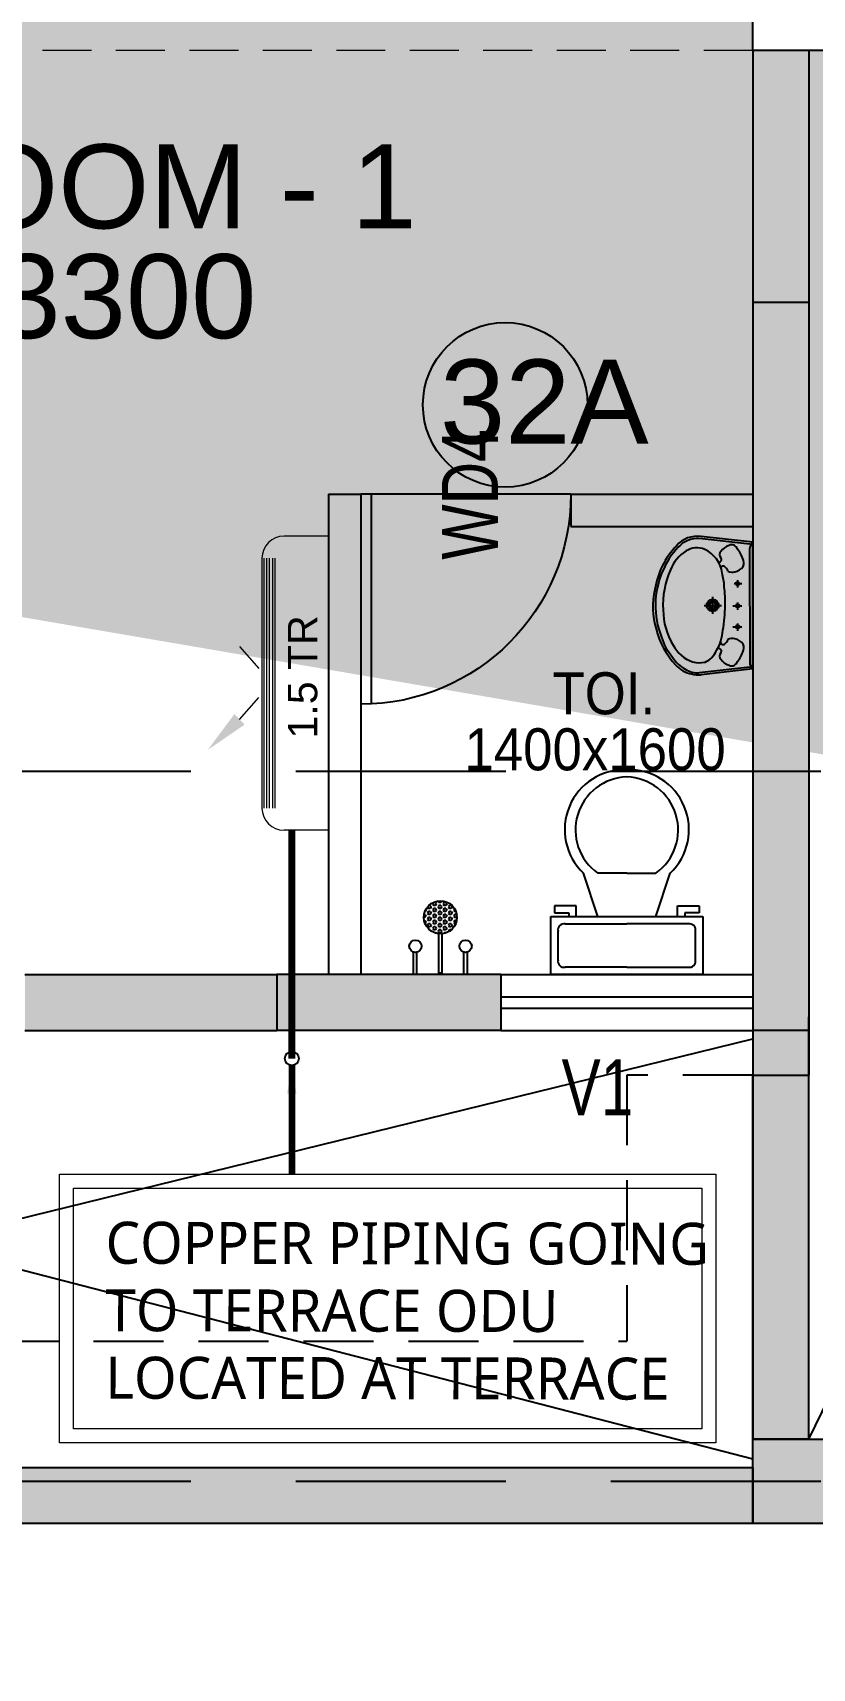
# Model space of a CAD drawing. Extents: x 11598203 to 11995143, y -3849975 to -3698974.
# Drawn here: x 11952137 to 11954922, y -3800459 to -3794618 of the extents above; entities that cross this region are included whole.
import ezdxf

# ---------------------------------------------------------------- set-up
doc = ezdxf.new("R2010")
doc.units = 0
doc.header["$MEASUREMENT"] = 0
for name, pattern in [('DASHED', [0.75, 0.5, -0.25]), ('DASHED2', [0.375, 0.25, -0.125]), ('HIDDEN', [0.375, 0.25, -0.125])]:
    doc.linetypes.add(name, pattern=pattern)
doc.layers.get('0').update_dxf_attribs({"linetype": 'CONTINUOUS'})
for name, color, linetype in [('BEAM', 8, 'CONTINUOUS'), ('GRID LINES', 9, 'CONTINUOUS'), ('HATCH', 7, 'CONTINUOUS'), ('HS', 7, 'CONTINUOUS'), ('MEP_HI_WALL_UNIT_1.5TR', 1, 'CONTINUOUS'), ('MEP_HVAC_COPPER_PIPE', 5, 'CONTINUOUS'), ('SECTION', 8, 'CONTINUOUS')]:
    doc.layers.add(name, color=color, linetype=linetype)
doc.layers.add('MEP_HVAC_TEXT', color=7, linetype='CONTINUOUS', lineweight=0)
doc.styles.add('ARIAL', font='arial.ttf', dxfattribs={"width": 0.75})
doc.styles.add('DT', font='romans.shx')
doc.styles.get("Standard").update_dxf_attribs({"font": 'arial.ttf'})
doc.dimstyles.get("Standard").update_dxf_attribs({"dimscale": 0.7, "dimtxt": 300, "dimasz": 150, "dimexe": 200, "dimexo": 200, "dimgap": 0.25, "dimtad": 3, "dimlfac": 0.001, "dimzin": 0, "dimdsep": 46, "dimtxsty": 'Standard', "dimblk": 'ARCHTICK', "dimcen": 0.09, "dimdle": 200, "dimclrd": 256, "dimclre": 256, "dimclrt": 6, "dimadec": 0, "dimazin": 0, "dimtfac": 1, "dimtofl": 0, "dimtmove": 0, "dimatfit": 3, "dimfxl": 1, "dimtolj": 1, "dimtzin": 0, "dimarcsym": 0})

# ---------------------------------------------------------------- blocks, each defined once
blk = doc.blocks.new('8TH FLOOR')
at = {"ltscale": 500}
for points in [[(-22020, 14490), (-22220, 14490), (-22220, 11450), (-22220, 11190), (-22220, 10990), (-22220, 10830), (-22020, 10830)], [(-23120, 11190), (-23920, 11190), (-23920, 10990), (-23120, 10990)], [(-22020, 10990), (-22220, 10990), (-22220, 9530), (-22020, 9530)], [(-27271.7, 9430), (-22220, 9430), (-22220, 9230), (-27271.7, 9230)]]:
    blk.add_hatch(color=8, dxfattribs=at).paths.add_polyline_path(points)
at = {"layer": 'HATCH', "ltscale": 500}
h = blk.add_hatch(color=32, dxfattribs=at)
h.dxf.hatch_style = 1
h.paths.add_polyline_path([(-44310, 10130), (-44010, 10130), (-44010, 9230), (-44310, 9230)])
h.paths.add_polyline_path([(-6930, 6230), (-6630, 6230), (-6630, 5251.7), (-6930, 5251.7)])
h.paths.add_polyline_path([(-900, 6265), (0, 6265), (0, 5965), (-900, 5965)])
h.paths.add_polyline_path([(-31623.7, -10480), (-31023.7, -10480), (-31023.7, -10780), (-31623.7, -10780)])
h.paths.add_polyline_path([(-36805, -13010), (-36055, -13010), (-36055, -13310), (-36805, -13310)])
h.paths.add_polyline_path([(-26485, 200), (-26185, 200), (-26185, -700), (-26485, -700)])
h.paths.add_polyline_path([(-36355, -17735), (-36055, -17735), (-36055, -18485), (-36355, -18485)])
h.paths.add_polyline_path([(-4100, 200), (-3500, 200), (-3500, -100), (-4100, -100)])
h.paths.add_polyline_path([(-47740, 18320), (-46990, 18320), (-46990, 18020), (-47740, 18020)])
h.paths.add_polyline_path([(-47740, 14790), (-46840, 14790), (-46840, 14490), (-47740, 14490)])
h.paths.add_polyline_path([(-10758.3, 300), (-9930, 300), (-9930, 0), (-10758.3, 0)])
h.paths.add_polyline_path([(-36805, -7680), (-36055, -7680), (-36055, -7980), (-36805, -7980)])
h.paths.add_polyline_path([(-34515, 900), (-34215, 900), (-34215, 0), (-34515, 0)])
h.paths.add_polyline_path([(-40685, 750), (-40385, 750), (-40385, 0), (-40685, 0)])
h.paths.add_polyline_path([(-41010, -25), (-40710, -25), (-40710, -775), (-41010, -775)])
h.paths.add_polyline_path([(-47740, 29190), (-46990, 29190), (-46990, 28890), (-47740, 28890)])
h.paths.add_polyline_path([(-900, 29190), (0, 29190), (0, 28890), (-900, 28890)])
h.paths.add_polyline_path([(-47840, 10130), (-47540, 10130), (-47540, 9230), (-47840, 9230)])
h.paths.add_polyline_path([(-41010, 750), (-40710, 750), (-40710, 0), (-41010, 0)])
h.paths.add_polyline_path([(-1000, 42920), (-700, 42920), (-700, 43898.3), (-1000, 43898.3)])
h.paths.add_polyline_path([(-47740, 21920), (-46990, 21920), (-46990, 21620), (-47740, 21620)])
h.paths.add_polyline_path([(-19285, 200), (-18985, 200), (-18985, -700), (-19285, -700)])
h.paths.add_polyline_path([(-900, 49150), (0, 49150), (0, 48850), (-900, 48850)])
h.paths.add_polyline_path([(-900, 32790), (0, 32790), (0, 32490), (-900, 32490)])
h.paths.add_polyline_path([(-47740, 25520), (-46990, 25520), (-46990, 25220), (-47740, 25220)])
h.paths.add_polyline_path([(-15685, 6230), (-15385, 6230), (-15385, 5330), (-15685, 5330)])
h.paths.add_polyline_path([(-900, 25520), (0, 25520), (0, 25220), (-900, 25220)])
h.paths.add_polyline_path([(-39510, -13010), (-38760, -13010), (-38760, -13310), (-39510, -13310)])
h.paths.add_polyline_path([(-42695, 39920), (-42395, 39920), (-42395, 39320), (-42695, 39320)])
h.paths.add_polyline_path([(-47740, 39920), (-46840, 39920), (-46840, 39620), (-47740, 39620)])
h.paths.add_polyline_path([(-900, 39920), (-100, 39920), (-100, 39620), (-900, 39620)])
h.paths.add_polyline_path([(-4100, 11190), (-3401.1, 11190), (-3401.1, 10890), (-4100, 10890)])
h.paths.add_polyline_path([(-31623.7, -7730), (-31023.7, -7730), (-31023.7, -8030), (-31623.7, -8030)])
h.paths.add_polyline_path([(-44760, -18185), (-44010, -18185), (-44010, -18485), (-44760, -18485)])
h.paths.add_polyline_path([(-6930, 300), (-6101.7, 300), (-6101.7, 0), (-6930, 0)])
h.paths.add_polyline_path([(-900, 18320), (0, 18320), (0, 18020), (-900, 18020)])
h.paths.add_polyline_path([(-48040, -18185), (-47290, -18185), (-47290, -18485), (-48040, -18485)])
h.paths.add_polyline_path([(-42695, 43520), (-42395, 43520), (-42395, 42920), (-42695, 42920)])
h.paths.add_polyline_path([(-39510, -10530), (-38760, -10530), (-38760, -10830), (-39510, -10830)])
h.paths.add_polyline_path([(-42370, 43520), (-42070, 43520), (-42070, 42920), (-42370, 42920)])
h.paths.add_polyline_path([(-39510, -7680), (-38760, -7680), (-38760, -7980), (-39510, -7980)])
h.paths.add_polyline_path([(-46360, 43820), (-46060, 43820), (-46060, 42920), (-46360, 42920)])
h.paths.add_polyline_path([(-900, 300), (0, 300), (0, 0), (-900, 0)])
h.paths.add_polyline_path([(-28250, 51450), (-27950, 51450), (-27950, 50550), (-28250, 50550)])
h.paths.add_polyline_path([(-22220, 51450), (-21920, 51450), (-21920, 50550), (-22220, 50550)])
h.paths.add_polyline_path([(-44310, 750), (-44010, 750), (-44010, 0), (-44310, 0)])
h.paths.add_polyline_path([(-42370, 39920), (-42070, 39920), (-42070, 39320), (-42370, 39320)])
h.paths.add_polyline_path([(-31550, 51450), (-31250, 51450), (-31250, 50550), (-31550, 50550)])
h.paths.add_polyline_path([(-46360, 49700), (-46060, 49700), (-46060, 48950), (-46360, 48950)])
h.paths.add_polyline_path([(-42695, 36320), (-42395, 36320), (-42395, 35720), (-42695, 35720)])
h.paths.add_polyline_path([(-42370, 35720), (-42070, 35720), (-42070, 36320), (-42370, 36320)])
h.paths.add_polyline_path([(-44310, 15240), (-44010, 15240), (-44010, 14490), (-44310, 14490)])
h.paths.add_polyline_path([(-42695, 49700), (-42395, 49700), (-42395, 48950), (-42695, 48950)])
h.paths.add_polyline_path([(-44760, -25), (-44010, -25), (-44010, -325), (-44760, -325)])
h.paths.add_polyline_path([(-15685, 200), (-15385, 200), (-15385, -700), (-15685, -700)])
h.paths.add_polyline_path([(-39510, -5200), (-38760, -5200), (-38760, -5500), (-39510, -5500)])
h.paths.add_polyline_path([(-44310, 6230), (-44010, 6230), (-44010, 5480), (-44310, 5480)])
h.paths.add_polyline_path([(-36355, -25), (-36055, -25), (-36055, -775), (-36355, -775)])
h.paths.add_polyline_path([(-22885, 200), (-22585, 200), (-22585, -700), (-22885, -700)])
h.paths.add_polyline_path([(-900, 36320), (0, 36320), (0, 36020), (-900, 36020)])
h.paths.add_polyline_path([(-47740, 32790), (-46990, 32790), (-46990, 32490), (-47740, 32490)])
h.paths.add_polyline_path([(-6930, -25), (-6330, -25), (-6330, -325), (-6930, -325)])
h.paths.add_polyline_path([(-41010, -17735), (-40710, -17735), (-40710, -18485), (-41010, -18485)])
h.paths.add_polyline_path([(-36805, -5200), (-36055, -5200), (-36055, -5500), (-36805, -5500)])
h.paths.add_polyline_path([(-48015, -25), (-47265, -25), (-47265, -325), (-48015, -325)])
h.paths.add_polyline_path([(-10530, -25), (-9930, -25), (-9930, -325), (-10530, -325)])
h.paths.add_polyline_path([(-46840, 36320), (-47740, 36320), (-47740, 36020), (-46840, 36020)])
h.paths.add_polyline_path([(-34515, 6230), (-34215, 6230), (-34215, 5330), (-34515, 5330)])
h.paths.add_polyline_path([(-30085, 200), (-29785, 200), (-29785, -700), (-30085, -700)])
h.paths.add_polyline_path([(-36805, -10530), (-36055, -10530), (-36055, -10830), (-36805, -10830)])
h.paths.add_polyline_path([(-10230, 6230), (-9930, 6230), (-9930, 5330), (-10230, 5330)])
h.paths.add_polyline_path([(-900, 14790), (0, 14790), (0, 14490), (-900, 14490)])
h.paths.add_polyline_path([(-900, 9530), (78.3, 9530), (78.3, 9230), (-900, 9230)])
h.paths.add_polyline_path([(-39940, 49850), (-39640, 49850), (-39640, 48950), (-39940, 48950)])
edge = h.paths.add_edge_path()
edge.add_line((-19435, 49850), (-19435, 48950))
edge.add_line((-6930, 9230), (-5951.7, 9230))
edge.add_line((-41010, 15240), (-41010, 14490))
edge.add_line((-19135, 42920), (-19135, 43820))
edge.add_line((-40710, 5480), (-40710, 6230))
edge.add_line((-40685, 6230), (-40685, 5480))
h.paths.add_polyline_path([(-22220, 9530), (-21320, 9530), (-21320, 9230), (-22220, 9230)])
h.paths.add_polyline_path([(-37580, 10130), (-37280, 10130), (-37280, 9230), (-37580, 9230)])
h.paths.add_polyline_path([(-40685, 9980), (-40385, 9980), (-40385, 9230), (-40685, 9230)])
h.paths.add_polyline_path([(-40685, 6230), (-40385, 6230), (-40385, 5480), (-40685, 5480)])
h.paths.add_polyline_path([(-32228.3, 9530), (-31250, 9530), (-31250, 9230), (-32228.3, 9230)])
h.paths.add_polyline_path([(-30424.1, 6230), (-29445.9, 6230), (-29445.9, 5930), (-30424.1, 5930)])
h.paths.add_polyline_path([(-16860, 9530), (-15960, 9530), (-15960, 9230), (-16860, 9230)])
h.paths.add_polyline_path([(-28250, 9530), (-27271.7, 9530), (-27271.7, 9230), (-28250, 9230)])
h.paths.add_polyline_path([(-10830, 9530), (-9930, 9530), (-9930, 9230), (-10830, 9230)])
h.paths.add_polyline_path([(-41010, 9980), (-40710, 9980), (-40710, 9230), (-41010, 9230)])
h.paths.add_polyline_path([(-41010, 6230), (-40710, 6230), (-40710, 5480), (-41010, 5480)])
h.paths.add_polyline_path([(-16860, 36320), (-15960, 36320), (-15960, 36020), (-16860, 36020)], flags=16)
h.paths.add_polyline_path([(-22220, 43520), (-21920, 43520), (-21920, 42920), (-22220, 42920)], flags=16)
h.paths.add_polyline_path([(-22220, 29190), (-21320, 29190), (-21320, 28890), (-22220, 28890)], flags=16)
h.paths.add_polyline_path([(-25450, 45380), (-24850, 45380), (-24850, 45080), (-25450, 45080)], flags=16)
h.paths.add_polyline_path([(-25450, 43220), (-24850, 43220), (-24850, 42920), (-25450, 42920)], flags=16)
h.paths.add_polyline_path([(-16860, 14790), (-15960, 14790), (-15960, 14490), (-16860, 14490)], flags=16)
h.paths.add_polyline_path([(-41010, 15240), (-40710, 15240), (-40710, 14490), (-41010, 14490)], flags=16)
h.paths.add_polyline_path([(-31250, 25220), (-32150, 25220), (-32150, 25520), (-31250, 25520)], flags=16)
h.paths.add_polyline_path([(-38180, 18320), (-37280, 18320), (-37280, 18020), (-38180, 18020)], flags=16)
h.paths.add_polyline_path([(-31550, 15090), (-31250, 15090), (-31250, 14190), (-31550, 14190)], flags=16)
h.paths.add_polyline_path([(-38180, 14790), (-37280, 14790), (-37280, 14490), (-38180, 14490)], flags=16)
h.paths.add_polyline_path([(-22220, 18320), (-21320, 18320), (-21320, 18020), (-22220, 18020)], flags=16)
h.paths.add_polyline_path([(-40685, 15240), (-40385, 15240), (-40385, 14490), (-40685, 14490)], flags=16)
h.paths.add_polyline_path([(-38180, 21920), (-37280, 21920), (-37280, 21620), (-38180, 21620)], flags=16)
h.paths.add_polyline_path([(-16860, 32790), (-15960, 32790), (-15960, 32490), (-16860, 32490)], flags=16)
h.paths.add_polyline_path([(-16860, 21920), (-15960, 21920), (-15960, 21620), (-16860, 21620)], flags=16)
h.paths.add_polyline_path([(-16860, 25520), (-15960, 25520), (-15960, 25220), (-16860, 25220)], flags=16)
h.paths.add_polyline_path([(-13360, 11190), (-12760, 11190), (-12760, 10890), (-13360, 10890)], flags=16)
h.paths.add_polyline_path([(-6930, 29190), (-6030, 29190), (-6030, 28890), (-6930, 28890)], flags=16)
h.paths.add_polyline_path([(-10830, 29190), (-9930, 29190), (-9930, 28890), (-10830, 28890)], flags=16)
h.paths.add_polyline_path([(-28250, 22220), (-27950, 22220), (-27950, 21320), (-28250, 21320)], flags=16)
h.paths.add_polyline_path([(-22220, 21920), (-21320, 21920), (-21320, 21620), (-22220, 21620)], flags=16)
h.paths.add_polyline_path([(-6930, 9530), (-5951.7, 9530), (-5951.7, 9230), (-6930, 9230)], flags=16)
h.paths.add_polyline_path([(-31550, 22220), (-31250, 22220), (-31250, 21320), (-31550, 21320)], flags=16)
h.paths.add_polyline_path([(-10230, 22220), (-9930, 22220), (-9930, 21320), (-10230, 21320)], flags=16)
h.paths.add_polyline_path([(-28250, 29190), (-27350, 29190), (-27350, 28890), (-28250, 28890)], flags=16)
h.paths.add_polyline_path([(-15132.5, 43220), (-14232.5, 43220), (-14232.5, 42920), (-15132.5, 42920)], flags=16)
h.paths.add_polyline_path([(-10830, 43220), (-9930, 43220), (-9930, 42920), (-10830, 42920)], flags=16)
h.paths.add_polyline_path([(-6930, 43220), (-6030, 43220), (-6030, 42920), (-6930, 42920)], flags=16)
h.paths.add_polyline_path([(-22220, 25520), (-21320, 25520), (-21320, 25220), (-22220, 25220)], flags=16)
h.paths.add_polyline_path([(-28250, 25520), (-27350, 25520), (-27350, 25220), (-28250, 25220)], flags=16)
h.paths.add_polyline_path([(-34680, 11190), (-34080, 11190), (-34080, 10890), (-34680, 10890)], flags=16)
h.paths.add_polyline_path([(-22220, 36320), (-21320, 36320), (-21320, 36020), (-22220, 36020)], flags=16)
h.paths.add_polyline_path([(-38180, 25520), (-37280, 25520), (-37280, 25220), (-38180, 25220)], flags=16)
h.paths.add_polyline_path([(-6930, 25520), (-6030, 25520), (-6030, 25220), (-6930, 25220)], flags=16)
h.paths.add_polyline_path([(-10830, 25520), (-9930, 25520), (-9930, 25220), (-10830, 25220)], flags=16)
h.paths.add_polyline_path([(-6930, 22220), (-6630, 22220), (-6630, 21320), (-6930, 21320)], flags=16)
h.paths.add_polyline_path([(-28250, 18620), (-27950, 18620), (-27950, 17720), (-28250, 17720)], flags=16)
h.paths.add_polyline_path([(-6930, 15090), (-6630, 15090), (-6630, 14190), (-6930, 14190)], flags=16)
h.paths.add_polyline_path([(-22220, 32790), (-21320, 32790), (-21320, 32490), (-22220, 32490)], flags=16)
h.paths.add_polyline_path([(-10230, 33090), (-9930, 33090), (-9930, 32190), (-10230, 32190)], flags=16)
h.paths.add_polyline_path([(-6930, 33090), (-6630, 33090), (-6630, 32190), (-6930, 32190)], flags=16)
h.paths.add_polyline_path([(-32150, 29190), (-31250, 29190), (-31250, 28890), (-32150, 28890)], flags=16)
h.paths.add_polyline_path([(-16860, 29190), (-15960, 29190), (-15960, 28888.5), (-16860, 28888.5)], flags=16)
h.paths.add_polyline_path([(-38180, 29190), (-37280, 29190), (-37280, 28890), (-38180, 28890)], flags=16)
h.paths.add_polyline_path([(-23224.1, 6230), (-22245.9, 6230), (-22245.9, 5930), (-23224.1, 5930)], flags=16)
h.paths.add_polyline_path([(-31550, 18620), (-31250, 18620), (-31250, 17720), (-31550, 17720)], flags=16)
h.paths.add_polyline_path([(-35695, 48950), (-35395, 48950), (-35395, 49750), (-35695, 49750)], flags=16)
h.paths.add_polyline_path([(-6930, 36620), (-6630, 36620), (-6630, 35720), (-6930, 35720)], flags=16)
h.paths.add_polyline_path([(-31550, 45980), (-31250, 45980), (-31250, 45080), (-31550, 45080)], flags=16)
h.paths.add_polyline_path([(-16860, 39920), (-15960, 39920), (-15960, 39620), (-16860, 39620)], flags=16)
h.paths.add_polyline_path([(-22220, 45980), (-21920, 45980), (-21920, 45080), (-22220, 45080)], flags=16)
h.paths.add_polyline_path([(-35695, 43820), (-35395, 43820), (-35395, 42920), (-35695, 42920)], flags=16)
h.paths.add_polyline_path([(-19435, 43820), (-19135, 43820), (-19135, 42920), (-19435, 42920)], flags=16)
h.paths.add_polyline_path([(-38180, 39920), (-37280, 39920), (-37280, 39620), (-38180, 39620)], flags=16)
h.paths.add_polyline_path([(-28250, 39920), (-27271.7, 39920), (-27271.7, 39620), (-28250, 39620)], flags=16)
h.paths.add_polyline_path([(-39940, 43820), (-39640, 43820), (-39640, 42920), (-39940, 42920)], flags=16)
h.paths.add_polyline_path([(-10230, 49850), (-9930, 49850), (-9930, 48950), (-10230, 48950)], flags=16)
h.paths.add_polyline_path([(-31550, 43820), (-31250, 43820), (-31250, 42920), (-31550, 42920)], flags=16)
h.paths.add_polyline_path([(-14832.5, 49850), (-14532.5, 49850), (-14532.5, 48950), (-14832.5, 48950)], flags=16)
h.paths.add_polyline_path([(-6930, 39920), (-6030, 39920), (-6030, 39620), (-6930, 39620)], flags=16)
h.paths.add_polyline_path([(-31550, 33090), (-31250, 33090), (-31250, 32190), (-31550, 32190)], flags=16)
h.paths.add_polyline_path([(-38180, 36320), (-37280, 36320), (-37280, 36020), (-38180, 36020)], flags=16)
h.paths.add_polyline_path([(-19435, 49850), (-19135, 49850), (-19135, 48950), (-19435, 48950)], flags=16)
h.paths.add_polyline_path([(-10830, 39920), (-9930, 39920), (-9930, 39620), (-10830, 39620)], flags=16)
h.paths.add_polyline_path([(-6930, 49850), (-6630, 49850), (-6630, 48950), (-6930, 48950)], flags=16)
h.paths.add_polyline_path([(-19624.1, 6230), (-18645.9, 6230), (-18645.9, 5930), (-19624.1, 5930)], flags=16)
h.paths.add_polyline_path([(-22220, 39920), (-21320, 39920), (-21320, 39620), (-22220, 39620)], flags=16)
h.paths.add_polyline_path([(-22220, 14790), (-21320, 14790), (-21320, 14490), (-22220, 14490)], flags=16)
h.paths.add_polyline_path([(-28250, 36620), (-27950, 36620), (-27950, 35720), (-28250, 35720)], flags=16)
h.paths.add_polyline_path([(-16860, 18320), (-15960, 18320), (-15960, 18020), (-16860, 18020)], flags=16)
h.paths.add_polyline_path([(-31550, 35720), (-31250, 35720), (-31250, 36617.6), (-31550, 36617.6)], flags=16)
h.paths.add_polyline_path([(-10230, 18620), (-9930, 18620), (-9930, 17720), (-10230, 17720)], flags=16)
h.paths.add_polyline_path([(-28250, 15090), (-27950, 15090), (-27950, 14190), (-28250, 14190)], flags=16)
h.paths.add_polyline_path([(-6930, 18620), (-6630, 18620), (-6630, 17720), (-6930, 17720)], flags=16)
h.paths.add_polyline_path([(-32228.3, 39920), (-31250, 39920), (-31250, 39620), (-32228.3, 39620)], flags=16)
h.paths.add_polyline_path([(-10230, 15090), (-9930, 15090), (-9930, 14190), (-10230, 14190)], flags=16)
h.paths.add_polyline_path([(-28250, 33090), (-27950, 33090), (-27950, 32190), (-28250, 32190)], flags=16)
h.paths.add_polyline_path([(-38180, 32790), (-37280, 32790), (-37280, 32490), (-38180, 32490)], flags=16)
h.paths.add_polyline_path([(-10230, 36620), (-9930, 36620), (-9930, 35720), (-10230, 35720)], flags=16)
at = {"layer": 'HS', "lineweight": -3, "ltscale": 500}
h = blk.add_hatch(color=8, dxfattribs=at)
h.dxf.hatch_style = 1
h.paths.add_polyline_path([(-23920, 10990), (-23920, 11190), (-24820, 11190), (-24820, 10990)])
at = {"color": 8, "linetype": 'DASHED2', "lineweight": 25, "ltscale": 1500}
blk.add_line((-22020, 9530), (-16160, 21620), dxfattribs=at)
at = {"color": 8, "lineweight": 25}
for p, q in [((-22220, 14490), (-22220, 14790)), ((-21320, 14490), (-22220, 14490)), ((-22020, 14490), (-22220, 14490)), ((-22220, 14490), (-22220, 13590)), ((-22020, 14490), (-22020, 13590)), ((-22220, 13590), (-22220, 11450)), ((-22020, 13590), (-22220, 13590)), ((-22020, 13590), (-22020, 10830)), ((-23735, 12905), (-23735, 12725.1)), ((-23735, 12905), (-23735, 11190)), ((-23735, 12905), (-23620, 12905)), ((-22870, 12905), (-23620, 12905)), ((-23620, 12905), (-23620, 12155)), ((-23620, 12905), (-23620, 12725.1)), ((-23582.5, 12905), (-23582.5, 12155.9)), ((-22870, 12905), (-22220, 12905)), ((-22870, 12905), (-22870, 12790)), ((-23620, 12790), (-23620, 11190)), ((-22870, 12790), (-22220, 12790)), ((-22220, 12725.5), (-22411.4, 12747)), ((-22220, 12733.5), (-22404.7, 12754.2)), ((-22220, 12281.1), (-22220, 12733.5)), ((-22229.6, 12296.2), (-22230.7, 12714.1)), ((-22286.7, 12585.9), (-22259.4, 12585.9)), ((-22274.4, 12598), (-22274.4, 12571.8)), ((-22393.4, 12508.2), (-22332, 12508.2)), ((-22363.3, 12477.9), (-22363.3, 12538.3)), ((-22291.9, 12506.7), (-22259.4, 12506.7)), ((-22274.4, 12518.8), (-22274.4, 12492.6)), ((-22274.4, 12444), (-22274.4, 12417.8)), ((-22291.9, 12431.9), (-22259.4, 12431.9)), ((-22220, 12289), (-22411.4, 12267.6)), ((-22220, 12281.1), (-22404.7, 12260.4)), ((-22773.4, 11396.9), (-22825.2, 11552.1)), ((-22670, 11552.1), (-22773.4, 11552.1)), ((-22670, 11552.1), (-22566.6, 11552.1)), ((-22566.6, 11396.9), (-22514.8, 11552.1)), ((-22220, 11450), (-22220, 11190)), ((-22941.6, 11396.9), (-22398.4, 11396.9)), ((-22941.6, 11190), (-22941.6, 11396.9)), ((-22851, 11435.7), (-22928.6, 11435.7)), ((-22928.6, 11435.7), (-22928.6, 11409.8)), ((-22928.6, 11409.8), (-22876.9, 11409.8)), ((-22876.9, 11409.8), (-22876.9, 11396.9)), ((-22851, 11396.9), (-22851, 11435.7)), ((-22489, 11435.7), (-22411.4, 11435.7)), ((-22489, 11396.9), (-22489, 11435.7)), ((-22411.4, 11409.8), (-22463.1, 11409.8)), ((-22463.1, 11409.8), (-22463.1, 11396.9)), ((-22411.4, 11435.7), (-22411.4, 11409.8)), ((-22398.4, 11396.9), (-22398.4, 11190)), ((-22915.7, 11241.7), (-22915.7, 11345.2)), ((-22889.8, 11371), (-22670, 11371)), ((-22450.2, 11371), (-22670, 11371)), ((-22424.3, 11241.7), (-22424.3, 11345.2)), ((-22670, 11215.9), (-22889.8, 11215.9)), ((-22670, 11215.9), (-22450.2, 11215.9)), ((-24820, 11190), (-23920, 11190)), ((-23120, 11190), (-23920, 11190)), ((-23920, 11190), (-23920, 10990)), ((-23120, 11190), (-23120, 10990)), ((-23120, 11190), (-22220, 11190)), ((-22670, 11190), (-22941.6, 11190)), ((-22398.4, 11190), (-22670, 11190)), ((-22220, 11190), (-22220, 10990)), ((-24820, 10990), (-23920, 10990)), ((-23120, 10990), (-23920, 10990)), ((-23120, 10990), (-22220, 10990)), ((-22220, 10990), (-22220, 10830)), ((-28050, 9530), (-22220, 10960)), ((-28020, 10960), (-22220, 9460)), ((-22220, 9530), (-22220, 10830)), ((-22220, 10830), (-22020, 10830)), ((-22020, 9530), (-22020, 10830)), ((-22020, 9530), (-22220, 9530)), ((-22220, 9530), (-22020, 9530)), ((-22220, 9230), (-22220, 9530)), ((-22220, 9530), (-21320, 9530)), ((-21320, 9230), (-22220, 9230))]:
    blk.add_line(p, q, dxfattribs=at)
at = {"color": 8, "lineweight": 25, "ltscale": 500}
for p, q in [((-23344, 11452.5), (-23341, 11447.3)), ((-23331.6, 11452.7), (-23334.8, 11447.3)), ((-23331.8, 11453), (-23331.6, 11452.7)), ((-23391, 11393.2), (-23394.6, 11393.2)), ((-23391, 11404), (-23393.8, 11404)), ((-23391, 11404), (-23387.9, 11398.6)), ((-23387.9, 11398.6), (-23391, 11393.2)), ((-23387.9, 11420.2), (-23390.6, 11415.5)), ((-23388.2, 11420.8), (-23387.9, 11420.2)), ((-23381.6, 11431), (-23378.5, 11425.6)), ((-23378.5, 11414.8), (-23381.6, 11409.4)), ((-23381.6, 11409.4), (-23378.5, 11404)), ((-23378.5, 11393.2), (-23381.6, 11387.8)), ((-23372.3, 11425.6), (-23378.5, 11425.6)), ((-23372.3, 11414.8), (-23378.5, 11414.8)), ((-23372.3, 11404), (-23378.5, 11404)), ((-23372.3, 11393.2), (-23378.5, 11393.2)), ((-23372.3, 11436.5), (-23376.7, 11436.5)), ((-23372.3, 11436.5), (-23369.1, 11431.1)), ((-23369.1, 11431.1), (-23372.3, 11425.6)), ((-23372.3, 11414.8), (-23369.1, 11409.4)), ((-23369.1, 11409.4), (-23372.3, 11404)), ((-23372.3, 11393.2), (-23369.1, 11387.8)), ((-23359.8, 11447.3), (-23362.9, 11441.9)), ((-23362.9, 11441.9), (-23359.8, 11436.5)), ((-23359.8, 11425.6), (-23362.9, 11420.2)), ((-23362.9, 11420.2), (-23359.8, 11414.8)), ((-23359.8, 11404), (-23362.9, 11398.6)), ((-23362.9, 11398.6), (-23359.8, 11393.2)), ((-23353.5, 11447.3), (-23359.8, 11447.3)), ((-23353.5, 11436.5), (-23359.8, 11436.5)), ((-23353.5, 11425.6), (-23359.8, 11425.6)), ((-23353.5, 11414.8), (-23359.8, 11414.8)), ((-23353.5, 11404), (-23359.8, 11404)), ((-23353.5, 11393.2), (-23359.8, 11393.2)), ((-23353.5, 11447.3), (-23350.4, 11441.9)), ((-23350.4, 11441.9), (-23353.5, 11436.5)), ((-23353.5, 11425.6), (-23350.4, 11420.2)), ((-23350.4, 11420.2), (-23353.5, 11414.8)), ((-23353.5, 11404), (-23350.4, 11398.6)), ((-23350.4, 11398.6), (-23353.5, 11393.2)), ((-23341, 11436.5), (-23344.1, 11431.1)), ((-23344.1, 11431.1), (-23341, 11425.6)), ((-23341, 11414.8), (-23344.1, 11409.4)), ((-23344.1, 11409.4), (-23341, 11404)), ((-23341, 11393.2), (-23344.1, 11387.8)), ((-23334.8, 11447.3), (-23341, 11447.3)), ((-23334.8, 11436.5), (-23341, 11436.5)), ((-23334.8, 11425.6), (-23341, 11425.6)), ((-23334.8, 11414.8), (-23341, 11414.8)), ((-23334.8, 11404), (-23341, 11404)), ((-23334.8, 11393.2), (-23341, 11393.2)), ((-23334.8, 11436.5), (-23331.6, 11431.1)), ((-23331.6, 11431.1), (-23334.8, 11425.6)), ((-23334.8, 11414.8), (-23331.6, 11409.4)), ((-23331.6, 11409.4), (-23334.8, 11404)), ((-23334.8, 11393.2), (-23331.6, 11387.8)), ((-23322.3, 11447.3), (-23325.4, 11441.9)), ((-23325.4, 11441.9), (-23322.3, 11436.5)), ((-23322.3, 11425.6), (-23325.4, 11420.2)), ((-23325.4, 11420.2), (-23322.3, 11414.8)), ((-23322.3, 11404), (-23325.4, 11398.6)), ((-23325.4, 11398.6), (-23322.3, 11393.2)), ((-23316, 11447.3), (-23322.3, 11447.3)), ((-23316, 11436.5), (-23322.3, 11436.5)), ((-23316, 11425.6), (-23322.3, 11425.6)), ((-23316, 11414.8), (-23322.3, 11414.8)), ((-23316, 11404), (-23322.3, 11404)), ((-23316, 11393.2), (-23322.3, 11393.2)), ((-23316, 11447.3), (-23312.9, 11441.9)), ((-23312.9, 11441.9), (-23316, 11436.5)), ((-23316, 11425.6), (-23312.9, 11420.2)), ((-23312.9, 11420.2), (-23316, 11414.8)), ((-23316, 11404), (-23312.9, 11398.6)), ((-23312.9, 11398.6), (-23316, 11393.2)), ((-23303.5, 11436.5), (-23306.6, 11431.1)), ((-23306.6, 11431.1), (-23303.5, 11425.6)), ((-23303.5, 11414.8), (-23306.6, 11409.4)), ((-23306.6, 11409.4), (-23303.5, 11404)), ((-23303.5, 11393.2), (-23306.6, 11387.8)), ((-23297.3, 11436.5), (-23303.5, 11436.5)), ((-23297.3, 11425.6), (-23303.5, 11425.6)), ((-23297.3, 11414.8), (-23303.5, 11414.8)), ((-23297.3, 11404), (-23303.5, 11404)), ((-23297.3, 11393.2), (-23303.5, 11393.2)), ((-23297.3, 11436.5), (-23294.1, 11431.1)), ((-23294.1, 11431.1), (-23297.3, 11425.6)), ((-23297.3, 11414.8), (-23294.1, 11409.4)), ((-23294.1, 11409.4), (-23297.3, 11404)), ((-23297.3, 11393.2), (-23294.1, 11387.8)), ((-23285.2, 11424.8), (-23287.9, 11420.2)), ((-23287.9, 11420.2), (-23284.8, 11414.8)), ((-23284.8, 11404), (-23287.9, 11398.6)), ((-23287.9, 11398.6), (-23284.8, 11393.2)), ((-23280.4, 11414.8), (-23284.8, 11414.8)), ((-23278.5, 11404), (-23284.8, 11404)), ((-23278.5, 11393.2), (-23284.8, 11393.2)), ((-23278.5, 11404), (-23277, 11401.5)), ((-23276.6, 11396.4), (-23278.5, 11393.2)), ((-23391, 11382.3), (-23393.5, 11382.3)), ((-23391, 11382.3), (-23387.9, 11376.9)), ((-23387.9, 11376.9), (-23390.5, 11372.4)), ((-23381.6, 11387.8), (-23378.5, 11382.3)), ((-23378.5, 11371.5), (-23381.6, 11366.1)), ((-23381.6, 11366.1), (-23378.5, 11360.7)), ((-23372.3, 11382.3), (-23378.5, 11382.3)), ((-23372.3, 11371.5), (-23378.5, 11371.5)), ((-23372.3, 11360.7), (-23378.5, 11360.7)), ((-23372.3, 11349.9), (-23374.7, 11349.9)), ((-23369.1, 11387.8), (-23372.3, 11382.3)), ((-23372.3, 11371.5), (-23369.1, 11366.1)), ((-23369.1, 11366.1), (-23372.3, 11360.7)), ((-23372.3, 11349.9), (-23370.1, 11346.2)), ((-23359.8, 11382.3), (-23362.9, 11376.9)), ((-23362.9, 11376.9), (-23359.8, 11371.5)), ((-23359.8, 11360.7), (-23362.9, 11355.3)), ((-23362.9, 11355.3), (-23359.8, 11349.9)), ((-23353.5, 11382.3), (-23359.8, 11382.3)), ((-23353.5, 11371.5), (-23359.8, 11371.5)), ((-23353.5, 11360.7), (-23359.8, 11360.7)), ((-23353.5, 11349.9), (-23359.8, 11349.9)), ((-23353.5, 11339), (-23357, 11339)), ((-23353.5, 11382.3), (-23350.4, 11376.9)), ((-23350.4, 11376.9), (-23353.5, 11371.5)), ((-23353.5, 11360.7), (-23350.4, 11355.3)), ((-23350.4, 11355.3), (-23353.5, 11349.9)), ((-23353.5, 11339), (-23352.6, 11337.6)), ((-23344.1, 11387.8), (-23341, 11382.3)), ((-23341, 11371.5), (-23344.1, 11366.1)), ((-23344.1, 11366.1), (-23341, 11360.7)), ((-23341, 11349.9), (-23344.1, 11344.5)), ((-23344.1, 11344.5), (-23341, 11339)), ((-23341.8, 11194.8), (-23341.8, 11335.4)), ((-23334.8, 11382.3), (-23341, 11382.3)), ((-23334.8, 11371.5), (-23341, 11371.5)), ((-23334.8, 11360.7), (-23341, 11360.7)), ((-23334.8, 11349.9), (-23341, 11349.9)), ((-23334.8, 11339), (-23341, 11339)), ((-23331.6, 11387.8), (-23334.8, 11382.3)), ((-23334.8, 11371.5), (-23331.6, 11366.1)), ((-23331.6, 11366.1), (-23334.8, 11360.7)), ((-23334.8, 11349.9), (-23331.6, 11344.5)), ((-23331.6, 11344.5), (-23334.8, 11339)), ((-23329.4, 11194.8), (-23329.4, 11335.4)), ((-23322.3, 11382.3), (-23325.4, 11376.9)), ((-23325.4, 11376.9), (-23322.3, 11371.5)), ((-23322.3, 11360.7), (-23325.4, 11355.3)), ((-23325.4, 11355.3), (-23322.3, 11349.9)), ((-23322.3, 11339), (-23323.9, 11336.2)), ((-23316, 11382.3), (-23322.3, 11382.3)), ((-23316, 11371.5), (-23322.3, 11371.5)), ((-23316, 11360.7), (-23322.3, 11360.7)), ((-23316, 11349.9), (-23322.3, 11349.9)), ((-23316, 11339), (-23322.3, 11339)), ((-23316, 11382.3), (-23312.9, 11376.9)), ((-23312.9, 11376.9), (-23316, 11371.5)), ((-23316, 11360.7), (-23312.9, 11355.3)), ((-23312.9, 11355.3), (-23316, 11349.9)), ((-23316, 11339), (-23315.7, 11338.5)), ((-23306.6, 11387.8), (-23303.5, 11382.3)), ((-23303.5, 11371.5), (-23306.6, 11366.1)), ((-23306.6, 11366.1), (-23303.5, 11360.7)), ((-23303.5, 11349.9), (-23306.6, 11344.5)), ((-23306.6, 11344.5), (-23305.8, 11343.1)), ((-23297.3, 11382.3), (-23303.5, 11382.3)), ((-23297.3, 11371.5), (-23303.5, 11371.5)), ((-23297.3, 11360.7), (-23303.5, 11360.7)), ((-23297.3, 11349.9), (-23303.5, 11349.9)), ((-23294.1, 11387.8), (-23297.3, 11382.3)), ((-23297.3, 11371.5), (-23294.1, 11366.1)), ((-23294.1, 11366.1), (-23297.3, 11360.7)), ((-23297.3, 11349.9), (-23297, 11349.4)), ((-23284.8, 11382.3), (-23287.9, 11376.9)), ((-23287.9, 11376.9), (-23284.8, 11371.5)), ((-23278.5, 11382.3), (-23284.8, 11382.3)), ((-23281.1, 11371.5), (-23284.8, 11371.5)), ((-23278.5, 11382.3), (-23278, 11381.4)), ((-23431.9, 11194.8), (-23431.9, 11270.2)), ((-23419.5, 11194.8), (-23419.5, 11269.9)), ((-23251.7, 11194.8), (-23251.7, 11269.9)), ((-23239.3, 11194.8), (-23239.3, 11270.2)), ((-23329.4, 11194.8), (-23341.8, 11194.8)), ((-22020, 10990), (-22220, 10990)), ((-22220, 10990), (-22220, 9530)), ((-22020, 9530), (-22020, 11038.3)), ((-22020, 9530), (-22020, 10990)), ((-22220, 9530), (-22020, 9530)), ((-27271.7, 9430), (-22220, 9430)), ((-22220, 9430), (-22220, 9230)), ((-22220, 9230), (-27271.7, 9230))]:
    blk.add_line(p, q, dxfattribs=at)
at = {"color": 8, "lineweight": 25, "ltscale": 2}
for p, q in [((-23120, 11110), (-22220, 11110)), ((-23120, 11070), (-22220, 11070))]:
    blk.add_line(p, q, dxfattribs=at)
at = {"color": 8, "linetype": 'DASHED', "lineweight": 25, "ltscale": 500}
for p, q in [((-22670, 10830), (-22670, 9880)), ((-22220, 10830), (-22670, 10830)), ((-27950, 9880), (-22670, 9880))]:
    blk.add_line(p, q, dxfattribs=at)
at = {"color": 8, "lineweight": -3, "ltscale": 500}
for centre, radius in [((-23104.4, 13224.4), 293.8), ((-23335.6, 11394.1), 59), ((-23425.2, 11291), 21.9), ((-23246, 11291), 21.9)]:
    blk.add_circle(centre, radius, dxfattribs=at)
at = {"color": 8, "extrusion": (0, 0, -1)}
blk.add_ellipse((-23620, 12905), major_axis=(-743, 102), ratio=1, start_param=3.005233, end_param=4.576029, dxfattribs=at)
at = {"color": 8}
for centre, major_axis, start_param, end_param in [((-22417.9, 12655.6), (0.8, 99.5), -0.125159, 0.856112), ((-22416, 12652.7), (-0.5, 94.4), -0.054017, 0.833757), ((-22197.7, 12708.5), (-1.1, 33.5), 0.694157, 1.369781), ((-22279.7, 12518.6), (-1.4, 293.9), 0.804856, 1.40941), ((-22287.5, 12525.2), (11, 275.1), 0.846734, 1.221107), ((-22384.1, 12584.1), (2.9, 139.6), 0.576882, 1.213105), ((-22419.8, 12642.9), (0.1, 70.9), -0.40399, 0.566938), ((-22438.2, 12608.5), (-1, 109.8), -1.440137, -0.445266), ((-22320.5, 12689.7), (0, 17.9), 0.882648, 2.262708), ((-22287.7, 12668.4), (3.4, 56.8), 0.379746, 1.01998), ((-22340.5, 12672.3), (-6.08, 6.08), 3.296798, 4.694232), ((-22296, 12704.1), (-0.6, 20.7), -1.132171, 0.450845), ((-22375, 12633.3), (2.7, 126.1), -1.207179, -0.861336), ((-22286.2, 12659.6), (0, 34), 4.338853, 5.20169), ((-22265.2, 12507.7), (0.6, 302.7), 1.157347, 1.954171), ((-22243.3, 12511.9), (3.6, 297.5), 1.153879, 1.650158), ((-22340.7, 12670.2), (-5.47, 5.47), 2.097053, 3.541808), ((-22326.5, 12641), (0.96, 7.33), -0.597665, 1.503396), ((-22617.3, 12553), (-2.8, 296.4), -1.506456, -1.338998), ((-22334.3, 12622.9), (2.2, 26.7), -1.201141, -0.409766), ((-22292.7, 12658.1), (-0.3, 31.9), 2.60946, 3.411534), ((-22294.8, 12675.5), (1.8, 49.2), 3.400756, 4.136141), ((-22302.7, 12503.5), (-0.1, 274.2), 1.345964, 1.864545), ((-23050.4, 12504.1), (1.9, 732.1), -1.563964, -1.471373), ((-22274.4, 12585.9), (0.66, 6.4), 1.676337, 7.959522), ((-22363.3, 12508.2), (-2, 21.5), 1.478237, 7.761422), ((-22363.3, 12508.2), (-0.1, 15.5), 1.557902, 7.841087), ((-22363.3, 12508.2), (-2.5, 10.6), 1.34154, 7.624725), ((-23118.2, 12541.9), (-32.8, 800.1), 4.518223, 4.628131), ((-22274.4, 12506.7), (-2.72, 5.82), 1.146023, 7.429208), ((-22292.7, 12494.2), (-4.3, 247.5), 1.562587, 2.09557), ((-22286.3, 12491.8), (1.1, 287), 1.813318, 2.32714), ((-22354.7, 12453.5), (-9.9, 200), 1.817791, 2.231365), ((-22493.3, 12431.4), (2.6, 166.8), 4.196959, 4.657407), ((-22334.3, 12393.7), (-3.5, 26.6), 3.50299, 4.294365), ((-22292.7, 12358.6), (-0.3, 31.9), -0.288141, 0.513933), ((-22294.8, 12341.2), (1.4, 49.2), -0.930894, -0.195509), ((-22274.4, 12431.9), (0.66, 6.4), 1.676337, 7.959522), ((-22393.3, 12425.3), (-0.6, 126), 2.051585, 2.800281), ((-22422.8, 12379), (-0.6, 80.1), 3.547154, 4.292207), ((-22341.5, 12345.8), (6.17, 6.17), 5.925575, 7.59792), ((-22320.5, 12327), (0.2, 17.9), 0.892603, 2.272663), ((-22326.8, 12376.9), (-0.05, 8.55), 1.445384, 3.786765), ((-22340.5, 12344.3), (6.08, 6.08), 4.730546, 6.12798), ((-22375, 12383.3), (9.9, 125.7), 4.103572, 4.449415), ((-22286.2, 12357.1), (0.1, 34), 4.22603, 5.088867), ((-22401.9, 12387.9), (1, 123.1), 2.13457, 2.647227), ((-22417.4, 12367.1), (2.6, 106), 2.334166, 2.966186), ((-22418.4, 12345.4), (-0.3, 78.1), 2.557679, 3.226996), ((-22411.3, 12398.1), (0.7, 94.7), 2.897376, 3.369822), ((-22287.7, 12348.2), (-0.4, 56.9), 2.173486, 2.81372), ((-22296, 12312.6), (-0.7, 20.7), 2.625882, 4.208898), ((-22205.4, 12301), (0.1, 24.7), 1.769519, 2.513612), ((-22414.8, 12343), (0.3, 83.2), 2.85234, 3.266974), ((-22677.8, 11707.3), (-11.3, 213.8), -0.08918, 2.329727), ((-22662.2, 11707.3), (-151.4, 151.4), 3.115442, 5.534349), ((-22664.5, 11706.5), (100.1, 160.3), 0.587295, 3.085012), ((-22675.5, 11706.5), (65.4, 177.3), 4.109321, 6.607038), ((-22893.1, 11348.4), (-16.2, 16.2), -0.927295, 0.927295), ((-22446.9, 11348.4), (16.2, 16.2), 5.35589, 7.21048), ((-22893.1, 11238.5), (-16.2, 16.2), 0.643501, 2.498091), ((-22446.9, 11238.5), (-16.2, 16.2), 2.214297, 4.068888)]:
    blk.add_ellipse(centre, major_axis=major_axis, ratio=1, start_param=start_param, end_param=end_param, dxfattribs=at)
at = {"layer": 'BEAM', "color": 8, "linetype": 'HIDDEN', "lineweight": 18, "ltscale": 700}
blk.add_line((-22220, 14490), (-27950, 14490), dxfattribs=at)
at = {"layer": 'GRID LINES', "color": 138, "linetype": 'HIDDEN', "ltscale": 3000}
for p, q in [((5022.8, 11915), (-57948.5, 11915)), ((5022.8, 9380), (-57948.5, 9380))]:
    blk.add_line(p, q, dxfattribs=at)
at = {"color": 8, "lineweight": 20}
for s, p in [('H.O.D. ROOM - 1', (-26726.4, 13854.6)), ('5740 X 3300', (-26369.7, 13462.4)), ('32A', (-23337.5, 13086.2))]:
    blk.add_text(s, height=300, dxfattribs=at).set_placement(p)
at = {"color": 8, "lineweight": 20, "style": 'ARIAL', "width": 0.75}
blk.add_text('WD4', height=200, rotation=90, dxfattribs=at).set_placement((-23130.5, 12671.3))
at = {"color": 8, "lineweight": 20, "width": 0.9}
for s, p in [('TOI.', (-22935.5, 12119.2)), ('1400x1600', (-23250, 11919.2))]:
    blk.add_text(s, height=150, dxfattribs=at).set_placement(p)
at = {"color": 8, "lineweight": 20, "style": 'ARIAL', "width": 0.75}
blk.add_text('V1', height=200, dxfattribs=at).set_placement((-22903, 10687))
blk = doc.blocks.new('HI WALL UNIT 1.5TR')
at = {"layer": 'MEP_HI_WALL_UNIT_1.5TR', "color": 1, "lineweight": 5}
for p, q in [((11885166.4, -3763487.3), (11885007.2, -3763487.3)), ((11885166.4, -3763487.3), (11885166.4, -3764537.3)), ((11884928.4, -3763566), (11884928.4, -3764458.5)), ((11885166.4, -3764537.3), (11885007.2, -3764537.3))]:
    blk.add_line(p, q, dxfattribs=at)
at = {"layer": 'MEP_HI_WALL_UNIT_1.5TR', "color": 8, "lineweight": 5}
for p, q in [((11884935.4, -3763566), (11884935.4, -3764458.5)), ((11884944.6, -3763566), (11884944.6, -3764458.5)), ((11884953.8, -3763566), (11884953.8, -3764458.5)), ((11884965.4, -3763566), (11884965.4, -3764458.5)), ((11884974.6, -3763566), (11884974.6, -3764458.5))]:
    blk.add_line(p, q, dxfattribs=at)
at = {"layer": 'MEP_HI_WALL_UNIT_1.5TR', "color": 7, "lineweight": 5}
for p, q in [((11884848.1, -3763881.9), (11884917.2, -3763959.5)), ((11884848.1, -3764141.5), (11884917.2, -3764063.9))]:
    blk.add_line(p, q, dxfattribs=at)
at = {"layer": 'MEP_HI_WALL_UNIT_1.5TR', "color": 1, "lineweight": 5}
for centre, start, end in [((11885007.2, -3763566), 90, 180), ((11885007.2, -3764458.5), 180, 270)]:
    blk.add_arc(centre, 78.8, start, end, dxfattribs=at)
at = {"layer": 'MEP_HI_WALL_UNIT_1.5TR', "color": 7, "lineweight": 5}
for points in [[(11884829.9, -3763900.8), (11884866.3, -3763863), (11884734.6, -3763772.7)], [(11884829.9, -3764122.6), (11884866.3, -3764160.4), (11884734.6, -3764250.7)]]:
    blk.add_solid(points, dxfattribs=at)
at = {"layer": 'MEP_HI_WALL_UNIT_1.5TR', "color": 7}
blk.add_text('1.5 TR', height=105, rotation=90, dxfattribs=at).set_placement((11885125.8, -3764209.9))

msp = doc.modelspace()

# ---------------------------------------------------------------- linework, layer by layer
at = {"layer": 'MEP_HVAC_COPPER_PIPE', "const_width": 25}
msp.add_lwpolyline([(11953062.6, -3797465.9), (11953062.6, -3798281.3)], dxfattribs=at)
at = {"layer": 'MEP_HVAC_COPPER_PIPE'}
msp.add_circle((11953062.6, -3798281.3), 25, dxfattribs=at)
at = {"layer": 'MEP_HVAC_TEXT'}
for points in [[(11952232.7, -3798694.7), (11954577.4, -3798694.7), (11954577.4, -3799653.6), (11952232.7, -3799653.6)], [(11952282.7, -3798744.7), (11954527.4, -3798744.7), (11954527.4, -3799603.6), (11952282.7, -3799603.6)]]:
    msp.add_lwpolyline(points, close=True, dxfattribs=at)

# ---------------------------------------------------------------- block references
at = {"layer": 'MEP_HI_WALL_UNIT_1.5TR', "color": 0, "ltscale": 500}
msp.add_blockref('HI WALL UNIT 1.5TR', (68027.8, -32928.6), dxfattribs=at)
at = {"layer": 'SECTION', "color": 0, "ltscale": 500}
msp.add_blockref('8TH FLOOR', (11976929.2, -3809171.3), dxfattribs=at)

# ---------------------------------------------------------------- texts
at = {"layer": 'MEP_HVAC_TEXT', "insert": (11952397.5, -3798864.1, -100719.6), "char_height": 150, "width": 2233.018, "attachment_point": 1, "rotation": 359.89503, "line_spacing_factor": 0.963855}
msp.add_mtext('{\\fTrebuchet MS|b0|i0|c0|p34;\\C5;COPPER\\C256; PIPING GOING TO TERRACE ODU LOCATED AT TERRACE\\P}', dxfattribs=at)

# ---------------------------------------------------------------- leaders
at = {"layer": 'MEP_HVAC_TEXT'}
msp.add_leader([(11953062.6, -3798306.3), (11953062.6, -3798694.7)], dimstyle='Standard', override={"dimscale": 1, "dimtxt": 200, "dimasz": 100, "dimexe": 80, "dimexo": 0, "dimgap": 70, "dimtad": 0, "dimdec": 0, "dimlfac": 1, "dimzin": 12, "dimtxsty": 'DT', "dimcen": 2, "dimdle": 80, "dimclrd": 256, "dimtdec": 0, "dimtix": 1, "dimtofl": 1, "dimtmove": 2, "dimlwd": 65535, "dimlwe": 65535}, dxfattribs=at)

doc.saveas('drawing.dxf')
